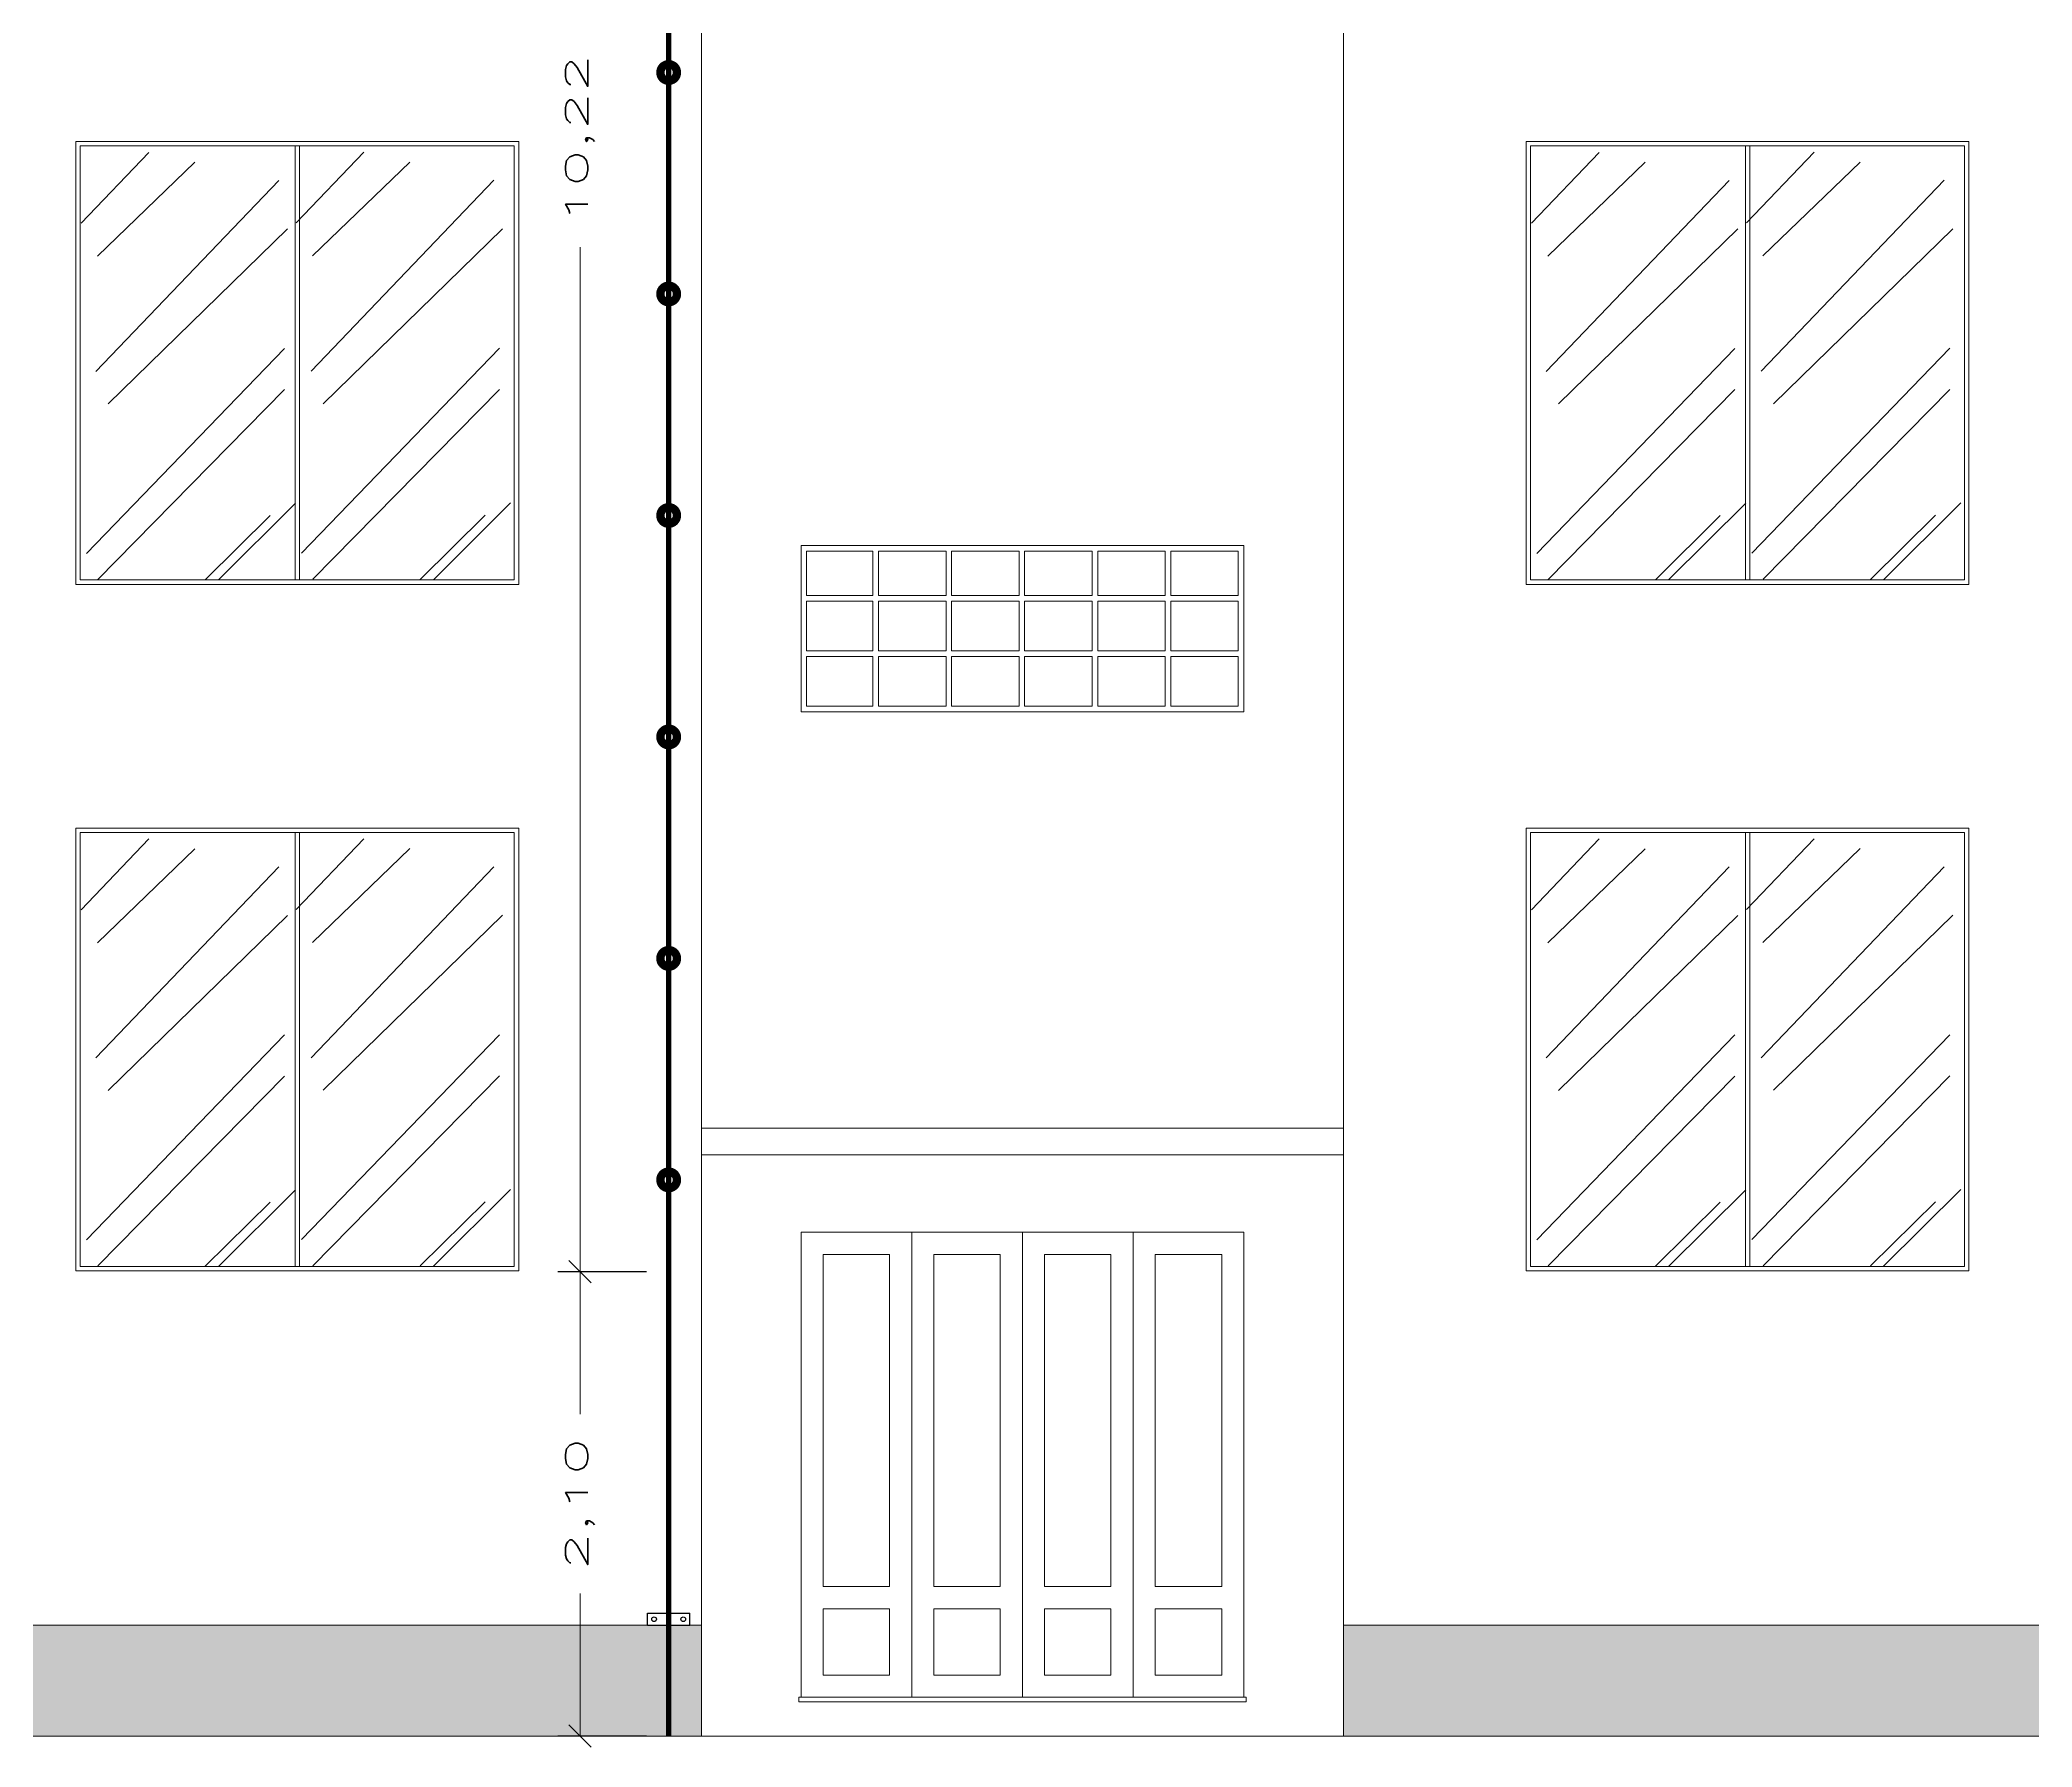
# Model space of a CAD drawing. Extents: x 0 to 11638, y -6007 to 0.
# Drawn here: x 10237.26 to 10246.26, y -3566.61 to -3558.9 of the extents above; entities that cross this region are included whole.
import ezdxf

# ---------------------------------------------------------------- set-up
doc = ezdxf.new("R2010")
doc.units = 0
doc.layers.get('0').update_dxf_attribs({"linetype": 'CONTINUOUS'})
doc.layers.get('Defpoints').update_dxf_attribs({"linetype": 'CONTINUOUS'})
doc.layers.add('ARQ - Esquadrias', color=1, linetype='CONTINUOUS', lineweight=9)
doc.layers.add('ELE-FIXADOR GELCAM', color=160, linetype='CONTINUOUS', lineweight=20)
for name, color, linetype in [('ELE-BARRA CHATA ALUMÍNIO', 140, 'CONTINUOUS'), ('ELE-CONECTOR DE EMENDA', 153, 'CONTINUOUS'), ('ELE-CX. INSPEÇÃO', 40, 'CONTINUOUS')]:
    doc.layers.add(name, color=color, linetype=linetype)
doc.styles.add('COTA', font='romans.shx', dxfattribs={"width": 2})
doc.dimstyles.new('COTA-COMLINHA', dxfattribs={"dimtxt": 0.001, "dimasz": 0.001, "dimexe": 0.001, "dimexo": 0.001, "dimgap": 0.001, "dimtad": 0, "dimzin": 4, "dimtxsty": 'COTA', "dimblk": 'OBLIQUE', "dimcen": 0.001, "dimclrd": 2, "dimclre": 2, "dimclrt": 2, "dimazin": 0, "dimtfac": 1, "dimtmove": 2, "dimatfit": 0, "dimldrblk": 'OBLIQUE', "dimfxl": 1, "dimtfill": 1, "dimtfillclr": 2, "dimlwd": -1, "dimarcsym": 0})

# ---------------------------------------------------------------- blocks, each defined once
blk = doc.blocks.new('_Oblique')
at = {"layer": 'ARQ - Esquadrias', "color": 0, "lineweight": -2}
blk.add_line((-0.5, -0.5), (0.5, 0.5), dxfattribs=at)
blk = doc.blocks.new('*D858')
at = {"layer": 'Defpoints', "color": 0, "lineweight": -2, "ltscale": 0.01, "transparency": 16777216}
for p in [(10239.7017, -3564.4669), (10240.1021, -3564.4669), (10240.1021, -3566.5636)]:
    blk.add_point(p, dxfattribs=at)
at = {"layer": 'ELE-FIXADOR GELCAM', "color": 2, "lineweight": -2, "ltscale": 0.01, "transparency": 16777216}
for p, q in [((10240.0021, -3564.4669), (10239.6017, -3564.4669)), ((10240.0021, -3566.5636), (10239.6017, -3566.5636))]:
    blk.add_line(p, q, dxfattribs=at)
at = {"layer": 'ELE-FIXADOR GELCAM', "color": 2, "ltscale": 0.01, "transparency": 16777216}
for p, q in [((10239.7017, -3564.4669), (10239.7017, -3565.1105)), ((10239.7017, -3566.5636), (10239.7017, -3565.92))]:
    blk.add_line(p, q, dxfattribs=at)
at = {"layer": 'ELE-FIXADOR GELCAM', "color": 2, "ltscale": 0.01, "transparency": 16777216, "xscale": 0.1, "yscale": 0.1, "zscale": 0.1}
for p, rotation in [((10239.7017, -3564.4669), 90), ((10239.7017, -3566.5636), 270)]:
    blk.add_blockref('_Oblique', p, dxfattribs=dict(at, rotation=rotation))
at = {"layer": 'ELE-FIXADOR GELCAM', "color": 2, "lineweight": -3, "ltscale": 0.01, "transparency": 16777216, "insert": (10239.7017, -3565.5153), "char_height": 0.1, "attachment_point": 5, "rotation": 90, "style": 'COTA', "bg_fill": 3, "box_fill_scale": 1.1, "bg_fill_color": 9, "bg_fill_true_color": 13158600, "bg_fill_transparency": 0}
blk.add_mtext('2,10', dxfattribs=at)
blk = doc.blocks.new('*D859')
at = {"layer": 'Defpoints', "color": 0, "lineweight": -2, "ltscale": 0.05, "transparency": 16777216}
for p in [(10239.7017, -3554.2436), (10240.0989, -3554.2436), (10240.1021, -3564.4669)]:
    blk.add_point(p, dxfattribs=at)
at = {"layer": 'ELE-FIXADOR GELCAM', "color": 2, "lineweight": -2, "ltscale": 0.05, "transparency": 16777216}
for p, q in [((10239.9989, -3554.2436), (10239.6017, -3554.2436)), ((10240.0021, -3564.4669), (10239.6017, -3564.4669))]:
    blk.add_line(p, q, dxfattribs=at)
at = {"layer": 'ELE-FIXADOR GELCAM', "color": 2, "ltscale": 0.05, "transparency": 16777216}
for p, q in [((10239.7017, -3554.2436), (10239.7017, -3558.8695)), ((10239.7017, -3564.4669), (10239.7017, -3559.841))]:
    blk.add_line(p, q, dxfattribs=at)
at = {"layer": 'ELE-FIXADOR GELCAM', "color": 2, "ltscale": 0.05, "transparency": 16777216, "xscale": 0.1, "yscale": 0.1, "zscale": 0.1}
for p, rotation in [((10239.7017, -3554.2436), 90), ((10239.7017, -3564.4669), 270)]:
    blk.add_blockref('_Oblique', p, dxfattribs=dict(at, rotation=rotation))
at = {"layer": 'ELE-FIXADOR GELCAM', "color": 2, "lineweight": -3, "ltscale": 0.05, "transparency": 16777216, "insert": (10239.7017, -3559.3553), "char_height": 0.1, "attachment_point": 5, "rotation": 90, "style": 'COTA', "bg_fill": 3, "box_fill_scale": 1.1, "bg_fill_color": 9, "bg_fill_true_color": 13158600, "bg_fill_transparency": 0}
blk.add_mtext('10,22', dxfattribs=at)

msp = doc.modelspace()

# ---------------------------------------------------------------- hatches: boundary and pattern name
at = {"lineweight": 5}
h = msp.add_hatch(dxfattribs=at)
h.set_pattern_fill('GRAVEL', color=0, scale=0.065)
h.set_pattern_definition([(228.0127875, (7552.63815, -5570.7513), (-13.208000001, -14.858999999), [0.2221189, -21.9898144]), (184.969741, (7552.48956, -5570.9164), (19.8119999922, 1.651000094), [0.3811631, -37.7351318]), (132.510447, (7552.10983, -5570.94942), (16.510000007, -18.1609999937), [0.268763, -26.6075698]), (267.273689, (7551.46594, -5571.36217), (1.6510000035, 33.0199999998), [0.3471029, -34.3631843]), (292.8336542, (7551.44943, -5571.70888), (-8.2550000007, 19.8119999997), [0.3403619, -33.695875]), (357.273689, (7551.58151, -5572.02257), (-33.0199999998, 1.6510000035), [0.3471029, -34.3631843]), (37.6942405, (7551.92822, -5572.03908), (-21.462999999, -16.5100000012), [0.4590259, -45.44352495]), (72.2553284, (7552.29144, -5571.75841), (11.5570000031, 36.321999999), [0.4333677, -42.9034168]), (121.4295656, (7552.42352, -5571.34566), (-13.2080000019, 21.4629999988), [0.34827845, -34.4796047]), (175.2363583, (7552.24191, -5571.04848), (18.161, -1.651000003), [0.3976136, -19.483059]), (222.3974378, (7551.84567, -5571.01546), (-19.8119999994, -18.1610000007), [0.51420065, -50.9059021]), (138.814075, (7553.10043, -5571.37868), (-11.556999999, 9.906000001), [0.17550295, -17.3748678]), (171.4692344, (7552.96835, -5571.26311), (21.4630000006, -3.3019999963), [0.3338933, -33.05551535]), (225, (7552.6382, -5571.2136), (-2e-16, -1.651), [0.2334861, -2.1013805]), (203.1985905, (7552.52258, -5571.01546), (8.255, 3.302), [0.12573686, -12.4479045]), (291.80141, (7552.407, -5571.065), (-1.651, 4.953), [0.17781765, -8.71308944]), (30.963757, (7552.47305, -5571.2301), (4.953, 3.302), [0.2888078, -9.3380938]), (161.565051, (7552.7207, -5571.0815), (3.302, -1.651), [0.20883664, -5.0120838]), (16.3895403, (7551.44943, -5571.06499), (16.51, 4.953), [0.2925572, -28.9632373]), (70.346176, (7551.7301, -5570.98244), (-6.6040000006, -18.1609999998), [0.2454393, -24.2984402]), (293.1985905, (7552.7207, -5570.7513), (-3.302, 8.255), [0.2514721, -12.3221693]), (343.6104597, (7552.81976, -5570.98244), (-16.5100000003, 4.9529999988), [0.2925572, -28.9632373]), (339.443955, (7551.44943, -5572.08861), (-8.255, 3.302), [0.2821229, -13.8240273]), (294.7751406, (7551.71359, -5572.18767), (-8.25500001, 18.1609999955), [0.2363869, -23.4023357]), (66.8014095, (7552.73721, -5572.4023), (3.302, 8.255), [0.2514721, -12.3221693]), (17.3540246, (7552.83627, -5572.17116), (-21.4629999996, -6.6040000014), [0.2767588, -27.3990444]), (69.443955, (7551.92822, -5572.4023), (-3.302, -8.255), [0.1410614, -13.96508874]), (101.309932, (7552.63815, -5572.4023), (-1.651, 6.604), [0.0841845, -8.3342967]), (165.963757, (7552.62164, -5572.31975), (4.953, -1.651), [0.3403619, -6.4668855]), (186.009006, (7552.29144, -5572.2372), (16.51, 1.6510000009), [0.31542355, -31.2268872]), (303.690068, (7552.47305, -5571.3787), (-1.651, 3.302), [0.2381105, -5.7146546]), (353.1572266, (7552.60513, -5571.5768), (28.0670000002, -3.3019999985), [0.4157119, -41.1554059]), (60.945396, (7553.01788, -5571.62633), (-6.604, -11.557), [0.16998036, -16.828105]), (90, (7553.1004, -5571.4777), (-1.651, 1.651), [0.09906, -1.55194]), (120.256437, (7552.25842, -5572.18767), (6.603999999, -11.5570000005), [0.2293635, -22.7070615]), (48.0127875, (7552.14285, -5571.98955), (13.208000001, 14.858999999), [0.4442379, -21.7676954]), (0, (7552.44, -5571.6594), (1.651, 1.651), [0.42926, -1.22174]), (325.3048465, (7552.86929, -5571.65935), (16.5100000063, -11.556999991), [0.2610462, -25.8435559]), (254.054604, (7553.08392, -5571.80794), (-1.651, -6.604), [0.2403889, -11.7790725]), (207.6459754, (7553.01788, -5572.03908), (-31.3690000012, -16.5099999978), [0.3913943, -38.7481019]), (175.4260787, (7552.67117, -5572.22069), (-21.463, 1.651), [0.41406915, -40.9928002])])
h.paths.add_polyline_path([(10240.2498, -3566.0636), (10229.6998, -3566.0636), (10229.6998, -3566.5636), (10240.2498, -3566.5636)])
h.paths.add_polyline_path([(10243.1498, -3566.0636), (10243.1498, -3566.5636), (10253.6998, -3566.5636), (10253.6998, -3566.0636)])

# ---------------------------------------------------------------- linework, layer by layer
at = {"color": 0, "lineweight": 5}
for p, q in [((10240.2498, -3566.5636), (10240.2498, -3554.3636)), ((10243.1498, -3566.5636), (10243.1498, -3554.3636)), ((10239.4248, -3559.3636), (10237.4248, -3559.3636)), ((10239.4248, -3559.3636), (10237.4248, -3559.3636)), ((10237.4248, -3561.3636), (10237.4248, -3559.3636)), ((10237.4248, -3559.3636), (10239.4248, -3559.3636)), ((10239.4248, -3559.3636), (10237.4248, -3559.3636)), ((10239.4248, -3559.3636), (10237.4248, -3559.3636)), ((10239.4248, -3559.3636), (10237.4248, -3559.3636)), ((10237.4248, -3559.3636), (10237.4248, -3561.3636)), ((10239.4048, -3559.3836), (10237.4448, -3559.3836)), ((10237.4448, -3559.3836), (10237.4448, -3561.3436)), ((10238.4148, -3561.3436), (10238.4148, -3559.3836)), ((10238.4348, -3561.3436), (10238.4348, -3559.3836)), ((10239.4048, -3561.3436), (10239.4048, -3559.3836)), ((10239.4248, -3559.3636), (10239.4248, -3561.3636)), ((10239.4248, -3561.3636), (10239.4248, -3559.3636)), ((10245.9748, -3559.3636), (10243.9748, -3559.3636)), ((10245.9748, -3559.3636), (10243.9748, -3559.3636)), ((10245.9748, -3559.3636), (10243.9748, -3559.3636)), ((10243.9748, -3559.3636), (10243.9748, -3561.3636)), ((10245.9748, -3559.3636), (10243.9748, -3559.3636)), ((10245.9748, -3559.3636), (10243.9748, -3559.3636)), ((10245.9748, -3559.3636), (10243.9748, -3559.3636)), ((10243.9748, -3559.3636), (10243.9748, -3561.3636)), ((10245.9548, -3559.3836), (10243.9948, -3559.3836)), ((10243.9948, -3559.3836), (10243.9948, -3561.3436)), ((10244.9648, -3561.3436), (10244.9648, -3559.3836)), ((10244.9848, -3561.3436), (10244.9848, -3559.3836)), ((10245.9548, -3561.3436), (10245.9548, -3559.3836)), ((10245.9748, -3561.3636), (10245.9748, -3559.3636)), ((10245.9748, -3561.3636), (10245.9748, -3559.3636)), ((10237.4487, -3559.7327), (10237.7538, -3559.4131)), ((10237.5231, -3559.8814), (10237.9622, -3559.4577)), ((10238.4198, -3559.7316), (10238.725, -3559.412)), ((10238.4942, -3559.8803), (10238.9334, -3559.4566)), ((10243.9987, -3559.7327), (10244.3038, -3559.4131)), ((10244.0731, -3559.8814), (10244.5122, -3559.4577)), ((10244.9698, -3559.7316), (10245.275, -3559.412)), ((10245.0442, -3559.8803), (10245.4834, -3559.4566)), ((10237.5157, -3560.4017), (10238.3418, -3559.5394)), ((10238.4868, -3560.4007), (10239.3129, -3559.5384)), ((10244.0657, -3560.4017), (10244.8918, -3559.5394)), ((10245.0368, -3560.4007), (10245.8629, -3559.5384)), ((10237.571, -3560.549), (10238.381, -3559.7585)), ((10238.5421, -3560.5479), (10239.3522, -3559.7574)), ((10244.121, -3560.549), (10244.931, -3559.7585)), ((10245.0921, -3560.5479), (10245.9022, -3559.7574)), ((10237.4732, -3561.2233), (10238.3671, -3560.2979)), ((10238.4443, -3561.2222), (10239.3382, -3560.2968)), ((10244.0232, -3561.2233), (10244.9171, -3560.2979)), ((10244.9943, -3561.2222), (10245.8882, -3560.2968)), ((10237.5245, -3561.3408), (10238.3671, -3560.4839)), ((10238.4957, -3561.3397), (10239.3382, -3560.4828)), ((10244.0745, -3561.3408), (10244.9171, -3560.4839)), ((10245.0457, -3561.3397), (10245.8882, -3560.4828)), ((10238.0683, -3561.3433), (10238.4162, -3560.9969)), ((10239.0394, -3561.3423), (10239.3873, -3560.9958)), ((10244.6183, -3561.3433), (10244.9662, -3560.9969)), ((10245.5894, -3561.3423), (10245.9373, -3560.9958)), ((10238.0082, -3561.3422), (10238.3017, -3561.0524)), ((10238.9793, -3561.3411), (10239.2729, -3561.0513)), ((10244.5582, -3561.3422), (10244.8517, -3561.0524)), ((10245.5293, -3561.3411), (10245.8229, -3561.0513)), ((10242.6998, -3561.1886), (10240.6998, -3561.1886)), ((10242.6998, -3561.1886), (10240.6998, -3561.1886)), ((10240.6998, -3561.1886), (10240.6998, -3561.9386)), ((10241.0248, -3561.2136), (10240.7248, -3561.2136)), ((10240.7248, -3561.2136), (10240.7248, -3561.4136)), ((10241.0248, -3561.4136), (10241.0248, -3561.2136)), ((10241.3548, -3561.2136), (10241.0498, -3561.2136)), ((10241.0498, -3561.4136), (10241.0498, -3561.2136)), ((10241.3548, -3561.2136), (10241.3548, -3561.4136)), ((10241.6848, -3561.2136), (10241.3798, -3561.2136)), ((10241.3798, -3561.2136), (10241.3798, -3561.4136)), ((10241.6848, -3561.4136), (10241.6848, -3561.2136)), ((10242.0148, -3561.2136), (10241.7098, -3561.2136)), ((10241.7098, -3561.4136), (10241.7098, -3561.2136)), ((10242.0148, -3561.2136), (10242.0148, -3561.4136)), ((10242.3448, -3561.2136), (10242.0398, -3561.2136)), ((10242.0398, -3561.2136), (10242.0398, -3561.4136)), ((10242.3448, -3561.4136), (10242.3448, -3561.2136)), ((10242.6748, -3561.2136), (10242.3698, -3561.2136)), ((10242.3698, -3561.4136), (10242.3698, -3561.2136)), ((10242.6748, -3561.4136), (10242.6748, -3561.2136)), ((10242.6998, -3561.9386), (10242.6998, -3561.1886)), ((10237.4248, -3561.3636), (10239.4248, -3561.3636)), ((10237.4248, -3561.3636), (10239.4248, -3561.3636)), ((10237.4248, -3561.3636), (10239.4248, -3561.3636)), ((10237.4248, -3561.3636), (10239.4248, -3561.3636)), ((10237.4248, -3561.3636), (10239.4248, -3561.3636)), ((10237.4448, -3561.3436), (10239.4048, -3561.3436)), ((10243.9748, -3561.3636), (10245.9748, -3561.3636)), ((10243.9748, -3561.3636), (10245.9748, -3561.3636)), ((10243.9748, -3561.3636), (10245.9748, -3561.3636)), ((10243.9748, -3561.3636), (10245.9748, -3561.3636)), ((10243.9748, -3561.3636), (10245.9748, -3561.3636)), ((10243.9748, -3561.3636), (10245.9748, -3561.3636)), ((10243.9948, -3561.3436), (10245.9548, -3561.3436)), ((10240.7248, -3561.4136), (10241.0248, -3561.4136)), ((10240.7248, -3561.4386), (10240.7248, -3561.6636)), ((10240.7248, -3561.4386), (10241.0248, -3561.4386)), ((10241.0248, -3561.6636), (10241.0248, -3561.4386)), ((10241.0498, -3561.4136), (10241.3548, -3561.4136)), ((10241.0498, -3561.6636), (10241.0498, -3561.4386)), ((10241.0498, -3561.4386), (10241.3548, -3561.4386)), ((10241.3548, -3561.4386), (10241.3548, -3561.6636)), ((10241.3798, -3561.4136), (10241.6848, -3561.4136)), ((10241.3798, -3561.4386), (10241.3798, -3561.6636)), ((10241.3798, -3561.4386), (10241.6848, -3561.4386)), ((10241.6848, -3561.6636), (10241.6848, -3561.4386)), ((10241.7098, -3561.4136), (10242.0148, -3561.4136)), ((10241.7098, -3561.6636), (10241.7098, -3561.4386)), ((10241.7098, -3561.4386), (10242.0148, -3561.4386)), ((10242.0148, -3561.4386), (10242.0148, -3561.6636)), ((10242.0398, -3561.4136), (10242.3448, -3561.4136)), ((10242.0398, -3561.4386), (10242.0398, -3561.6636)), ((10242.0398, -3561.4386), (10242.3448, -3561.4386)), ((10242.3448, -3561.6636), (10242.3448, -3561.4386)), ((10242.3698, -3561.4136), (10242.6748, -3561.4136)), ((10242.3698, -3561.6636), (10242.3698, -3561.4386)), ((10242.3698, -3561.4386), (10242.6748, -3561.4386)), ((10242.6748, -3561.6636), (10242.6748, -3561.4386)), ((10241.0248, -3561.6636), (10240.7248, -3561.6636)), ((10240.7248, -3561.6886), (10240.7248, -3561.9136)), ((10241.0248, -3561.6886), (10240.7248, -3561.6886)), ((10241.0248, -3561.9136), (10241.0248, -3561.6886)), ((10241.3548, -3561.6636), (10241.0498, -3561.6636)), ((10241.0498, -3561.9136), (10241.0498, -3561.6886)), ((10241.3548, -3561.6886), (10241.0498, -3561.6886)), ((10241.3548, -3561.6886), (10241.3548, -3561.9136)), ((10241.6848, -3561.6636), (10241.3798, -3561.6636)), ((10241.3798, -3561.6886), (10241.3798, -3561.9136)), ((10241.6848, -3561.6886), (10241.3798, -3561.6886)), ((10241.6848, -3561.9136), (10241.6848, -3561.6886)), ((10242.0148, -3561.6636), (10241.7098, -3561.6636)), ((10241.7098, -3561.9136), (10241.7098, -3561.6886)), ((10241.7098, -3561.6886), (10242.0148, -3561.6886)), ((10242.0148, -3561.6886), (10242.0148, -3561.9136)), ((10242.3448, -3561.6636), (10242.0398, -3561.6636)), ((10242.0398, -3561.6886), (10242.0398, -3561.9136)), ((10242.0398, -3561.6886), (10242.3448, -3561.6886)), ((10242.3448, -3561.9136), (10242.3448, -3561.6886)), ((10242.6748, -3561.6636), (10242.3698, -3561.6636)), ((10242.3698, -3561.9136), (10242.3698, -3561.6886)), ((10242.3698, -3561.6886), (10242.6748, -3561.6886)), ((10242.6748, -3561.9136), (10242.6748, -3561.6886)), ((10240.6998, -3561.9386), (10242.6998, -3561.9386)), ((10240.7248, -3561.9136), (10241.0248, -3561.9136)), ((10241.0498, -3561.9136), (10241.3548, -3561.9136)), ((10241.3798, -3561.9136), (10241.6848, -3561.9136)), ((10242.0148, -3561.9136), (10241.7098, -3561.9136)), ((10242.3448, -3561.9136), (10242.0398, -3561.9136)), ((10242.6748, -3561.9136), (10242.3698, -3561.9136)), ((10239.4248, -3562.4636), (10237.4248, -3562.4636)), ((10237.4248, -3564.4636), (10237.4248, -3562.4636)), ((10237.4248, -3562.4636), (10239.4248, -3562.4636)), ((10239.4248, -3562.4636), (10237.4248, -3562.4636)), ((10239.4248, -3562.4636), (10237.4248, -3562.4636)), ((10239.4248, -3562.4636), (10237.4248, -3562.4636)), ((10237.4248, -3562.4636), (10237.4248, -3564.4636)), ((10239.4048, -3562.4836), (10237.4448, -3562.4836)), ((10237.4448, -3562.4836), (10237.4448, -3564.4436)), ((10237.4487, -3562.8327), (10237.7538, -3562.5131)), ((10238.4148, -3564.4436), (10238.4148, -3562.4836)), ((10238.4198, -3562.8316), (10238.725, -3562.512)), ((10238.4348, -3564.4436), (10238.4348, -3562.4836)), ((10239.4048, -3564.4436), (10239.4048, -3562.4836)), ((10239.4248, -3562.4636), (10239.4248, -3564.4636)), ((10239.4248, -3564.4636), (10239.4248, -3562.4636)), ((10245.9748, -3562.4636), (10243.9748, -3562.4636)), ((10245.9748, -3562.4636), (10243.9748, -3562.4636)), ((10243.9748, -3562.4636), (10243.9748, -3564.4636)), ((10245.9748, -3562.4636), (10243.9748, -3562.4636)), ((10245.9748, -3562.4636), (10243.9748, -3562.4636)), ((10245.9748, -3562.4636), (10243.9748, -3562.4636)), ((10243.9748, -3562.4636), (10243.9748, -3564.4636)), ((10245.9548, -3562.4836), (10243.9948, -3562.4836)), ((10243.9948, -3562.4836), (10243.9948, -3564.4436)), ((10243.9987, -3562.8327), (10244.3038, -3562.5131)), ((10244.9648, -3564.4436), (10244.9648, -3562.4836)), ((10244.9698, -3562.8316), (10245.275, -3562.512)), ((10244.9848, -3564.4436), (10244.9848, -3562.4836)), ((10245.9548, -3564.4436), (10245.9548, -3562.4836)), ((10245.9748, -3564.4636), (10245.9748, -3562.4636)), ((10245.9748, -3564.4636), (10245.9748, -3562.4636)), ((10237.5231, -3562.9814), (10237.9622, -3562.5577)), ((10238.4942, -3562.9803), (10238.9334, -3562.5566)), ((10244.0731, -3562.9814), (10244.5122, -3562.5577)), ((10245.0442, -3562.9803), (10245.4834, -3562.5566)), ((10237.5157, -3563.5017), (10238.3418, -3562.6394)), ((10238.4868, -3563.5007), (10239.3129, -3562.6384)), ((10244.0657, -3563.5017), (10244.8918, -3562.6394)), ((10245.0368, -3563.5007), (10245.8629, -3562.6384)), ((10237.571, -3563.649), (10238.381, -3562.8585)), ((10238.5421, -3563.6479), (10239.3522, -3562.8574)), ((10244.121, -3563.649), (10244.931, -3562.8585)), ((10245.0921, -3563.6479), (10245.9022, -3562.8574)), ((10237.4732, -3564.3233), (10238.3671, -3563.3979)), ((10238.4443, -3564.3222), (10239.3382, -3563.3968)), ((10244.0232, -3564.3233), (10244.9171, -3563.3979)), ((10244.9943, -3564.3222), (10245.8882, -3563.3968)), ((10237.5245, -3564.4408), (10238.3671, -3563.5839)), ((10238.4957, -3564.4397), (10239.3382, -3563.5828)), ((10244.0745, -3564.4408), (10244.9171, -3563.5839)), ((10245.0457, -3564.4397), (10245.8882, -3563.5828)), ((10243.1498, -3563.8186), (10240.2498, -3563.8186)), ((10243.1498, -3563.9386), (10243.1498, -3563.8186)), ((10240.2498, -3563.9386), (10243.1498, -3563.9386)), ((10238.0082, -3564.4422), (10238.3017, -3564.1524)), ((10238.0683, -3564.4433), (10238.4162, -3564.0969)), ((10238.9793, -3564.4411), (10239.2729, -3564.1513)), ((10239.0394, -3564.4423), (10239.3873, -3564.0958)), ((10244.5582, -3564.4422), (10244.8517, -3564.1524)), ((10244.6183, -3564.4433), (10244.9662, -3564.0969)), ((10245.5293, -3564.4411), (10245.8229, -3564.1513)), ((10245.5894, -3564.4423), (10245.9373, -3564.0958)), ((10240.6998, -3566.3886), (10240.6998, -3564.2886)), ((10240.6998, -3564.2886), (10242.6998, -3564.2886)), ((10241.1998, -3566.3886), (10241.1998, -3564.2886)), ((10241.6998, -3566.3886), (10241.6998, -3564.2886)), ((10242.1998, -3566.3886), (10242.1998, -3564.2886)), ((10242.6998, -3564.2886), (10242.6998, -3566.3886)), ((10240.7998, -3564.3886), (10241.0998, -3564.3886)), ((10240.7998, -3564.3886), (10240.7998, -3565.8886)), ((10241.0998, -3565.8886), (10241.0998, -3564.3886)), ((10241.2998, -3564.3886), (10241.5998, -3564.3886)), ((10241.2998, -3565.8886), (10241.2998, -3564.3886)), ((10241.5998, -3565.8886), (10241.5998, -3564.3886)), ((10241.7998, -3564.3886), (10242.0998, -3564.3886)), ((10241.7998, -3565.8886), (10241.7998, -3564.3886)), ((10242.0998, -3565.8886), (10242.0998, -3564.3886)), ((10242.2998, -3564.3886), (10242.5998, -3564.3886)), ((10242.2998, -3565.8886), (10242.2998, -3564.3886)), ((10242.5998, -3564.3886), (10242.5998, -3565.8886)), ((10237.4248, -3564.4636), (10239.4248, -3564.4636)), ((10237.4248, -3564.4636), (10239.4248, -3564.4636)), ((10237.4248, -3564.4636), (10239.4248, -3564.4636)), ((10237.4248, -3564.4636), (10239.4248, -3564.4636)), ((10237.4448, -3564.4436), (10239.4048, -3564.4436)), ((10243.9748, -3564.4636), (10245.9748, -3564.4636)), ((10243.9748, -3564.4636), (10245.9748, -3564.4636)), ((10243.9748, -3564.4636), (10245.9748, -3564.4636)), ((10243.9748, -3564.4636), (10245.9748, -3564.4636)), ((10243.9748, -3564.4636), (10245.9748, -3564.4636)), ((10243.9948, -3564.4436), (10245.9548, -3564.4436)), ((10240.7998, -3565.8886), (10241.0998, -3565.8886)), ((10241.2998, -3565.8886), (10241.5998, -3565.8886)), ((10241.7998, -3565.8886), (10242.0998, -3565.8886)), ((10242.2998, -3565.8886), (10242.5998, -3565.8886)), ((10240.7998, -3565.9886), (10240.7998, -3566.2886)), ((10241.0998, -3565.9886), (10240.7998, -3565.9886)), ((10241.0998, -3566.2886), (10241.0998, -3565.9886)), ((10241.5998, -3565.9886), (10241.2998, -3565.9886)), ((10241.2998, -3565.9886), (10241.2998, -3566.2886)), ((10241.5998, -3566.2886), (10241.5998, -3565.9886)), ((10242.0998, -3565.9886), (10241.7998, -3565.9886)), ((10241.7998, -3565.9886), (10241.7998, -3566.2886)), ((10242.0998, -3566.2886), (10242.0998, -3565.9886)), ((10242.2998, -3566.2886), (10242.2998, -3565.9886)), ((10242.2998, -3565.9886), (10242.5998, -3565.9886)), ((10242.5998, -3565.9886), (10242.5998, -3566.2886)), ((10229.6998, -3566.0636), (10240.2498, -3566.0636)), ((10243.1498, -3566.0636), (10253.6998, -3566.0636)), ((10241.0998, -3566.2886), (10240.7998, -3566.2886)), ((10241.5998, -3566.2886), (10241.2998, -3566.2886)), ((10242.0998, -3566.2886), (10241.7998, -3566.2886)), ((10242.5998, -3566.2886), (10242.2998, -3566.2886)), ((10240.6898, -3566.4086), (10240.6898, -3566.3886)), ((10240.6898, -3566.3886), (10240.6998, -3566.3886)), ((10241.6998, -3566.3886), (10240.6998, -3566.3886)), ((10242.6998, -3566.3886), (10241.6998, -3566.3886)), ((10242.7098, -3566.3886), (10242.6998, -3566.3886)), ((10242.7098, -3566.4086), (10242.7098, -3566.3886)), ((10240.6998, -3566.4086), (10240.6898, -3566.4086)), ((10242.6998, -3566.4086), (10240.6998, -3566.4086)), ((10242.6998, -3566.4086), (10242.7098, -3566.4086)), ((10229.6998, -3566.5636), (10253.6998, -3566.5636)), ((10241.6998, -3566.5636), (10240.2498, -3566.5636)), ((10241.6998, -3566.5636), (10243.1498, -3566.5636))]:
    msp.add_line(p, q, dxfattribs=at)
at = {"layer": 'ELE-BARRA CHATA ALUMÍNIO', "const_width": 0.025}
for points in [[(10240.1021, -3558.0335), (10240.1021, -3560.071)], [(10240.1021, -3560.0335), (10240.1021, -3562.071)], [(10240.1021, -3564.4669), (10240.1021, -3562.0335)]]:
    msp.add_lwpolyline(points, dxfattribs=at)
at = {"layer": 'ELE-CONECTOR DE EMENDA', "color": 2, "ltscale": 10, "true_color": 0xf1eb1f}
for p, q in [((10240.0066, -3566.0636), (10240.0066, -3566.0083)), ((10240.0066, -3566.0083), (10240.1977, -3566.0083)), ((10240.1977, -3566.0636), (10240.1977, -3566.0083)), ((10240.0066, -3566.0636), (10240.1977, -3566.0636))]:
    msp.add_line(p, q, dxfattribs=at)
for centre in [(10240.0362, -3566.036), (10240.168, -3566.036)]:
    msp.add_circle(centre, 0.0106, dxfattribs=at)
at = {"layer": 'ELE-CX. INSPEÇÃO', "const_width": 0.025}
msp.add_lwpolyline([(10240.1021, -3566.5636), (10240.1021, -3564.4669)], dxfattribs=at)
at = {"layer": 'ELE-FIXADOR GELCAM', "const_width": 0.075}
for points in [[(10240.1021, -3559.071, -1), (10240.1021, -3559.0335, -1)], [(10240.1021, -3559.071, -1), (10240.1021, -3559.0335, -1)], [(10240.1021, -3560.071, -1), (10240.1021, -3560.0335, -1)], [(10240.1021, -3560.071, -1), (10240.1021, -3560.0335, -1)], [(10240.1021, -3560.071, -1), (10240.1021, -3560.0335, -1)], [(10240.1021, -3561.071, -1), (10240.1021, -3561.0335, -1)], [(10240.1021, -3561.071, -1), (10240.1021, -3561.0335, -1)], [(10240.1021, -3562.071, -1), (10240.1021, -3562.0335, -1)], [(10240.1021, -3562.071, -1), (10240.1021, -3562.0335, -1)], [(10240.1021, -3562.071, -1), (10240.1021, -3562.0335, -1)], [(10240.1021, -3563.071, -1), (10240.1021, -3563.0335, -1)], [(10240.1021, -3563.071, -1), (10240.1021, -3563.0335, -1)], [(10240.0834, -3564.0523, -1), (10240.1209, -3564.0523, -1)], [(10240.1021, -3564.071, -1), (10240.1021, -3564.0335, -1)]]:
    msp.add_lwpolyline(points, format="xyb", close=True, dxfattribs=at)

# ---------------------------------------------------------------- next in the draw order: dimensions: what is measured, and where the dimension line sits
at = {"layer": 'ELE-FIXADOR GELCAM', "color": 0, "lineweight": -3, "ltscale": 0.01}
dim = msp.add_linear_dim(base=(10239.7017, -3564.4669), p1=(10240.1021, -3566.5636), p2=(10240.1021, -3564.4669), angle=90, dimstyle='COTA-COMLINHA', dxfattribs=at)
dim.commit()
dim.dimension.update_dxf_attribs({"geometry": '*D858', "text_midpoint": (10239.7017, -3565.5153)})

# ---------------------------------------------------------------- next in the draw order: dimensions: what is measured, and where the dimension line sits
at = {"layer": 'ELE-FIXADOR GELCAM', "color": 0, "lineweight": -3, "ltscale": 0.05}
dim = msp.add_linear_dim(base=(10239.7017, -3554.2436), p1=(10240.1021, -3564.4669), p2=(10240.0989, -3554.2436), angle=90, dimstyle='COTA-COMLINHA', dxfattribs=at)
dim.commit()
dim.dimension.update_dxf_attribs({"geometry": '*D859', "text_midpoint": (10239.7017, -3559.3553)})

doc.saveas('drawing.dxf')
